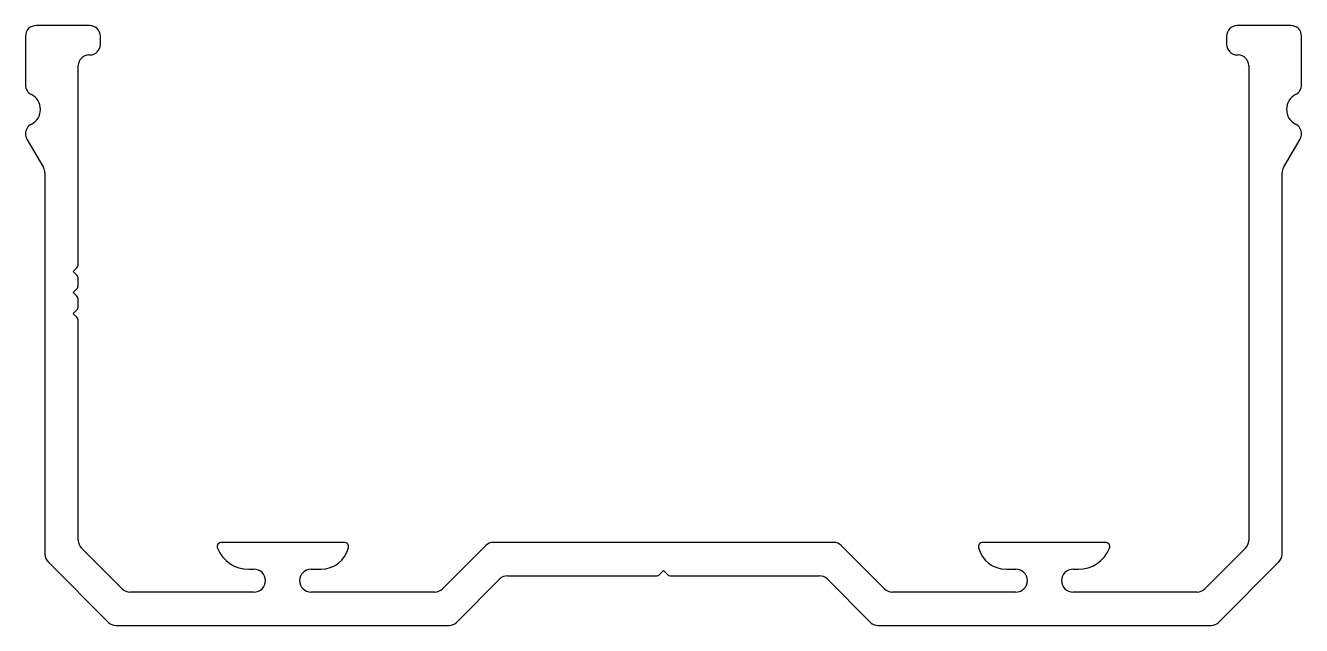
# Model space of a CAD drawing. Extents: x -30.3 to 30.4, y 1.3 to 29.8.
import ezdxf

# ---------------------------------------------------------------- set-up
doc = ezdxf.new("R2010")
doc.units = 0
doc.layers.get('0').update_dxf_attribs({"linetype": 'CONTINUOUS'})

msp = doc.modelspace()

# ---------------------------------------------------------------- linework, layer by layer
for p, q in [((-27.278, 29.836), (-29.825, 29.836)), ((29.865, 29.836), (27.318, 29.836)), ((-30.333, 29.328), (-30.333, 27.004)), ((-26.77, 28.947), (-26.77, 29.328)), ((26.81, 29.328), (26.81, 28.947)), ((30.373, 27.004), (30.373, 29.328)), ((-27.823, 18.489), (-27.823, 27.931)), ((-27.315, 28.439), (-27.278, 28.439)), ((27.318, 28.439), (27.355, 28.439)), ((27.863, 27.931), (27.863, 5.342)), ((-30.265, 24.438), (-29.479, 23.076)), ((29.519, 23.076), (30.305, 24.438)), ((-29.411, 22.822), (-29.411, 4.684)), ((29.451, 4.684), (29.451, 22.822)), ((-28.068, 18.142), (-27.896, 18.313)), ((-27.896, 17.959), (-28.068, 18.13)), ((-27.823, 17.489), (-27.823, 17.782)), ((-28.068, 17.142), (-27.896, 17.313)), ((-27.896, 16.959), (-28.068, 17.13)), ((-27.823, 16.49), (-27.823, 16.782)), ((-28.068, 16.142), (-27.896, 16.313)), ((-27.896, 15.959), (-28.068, 16.13)), ((-27.823, 5.342), (-27.823, 15.782)), ((-25.727, 3.035), (-27.674, 4.983)), ((-15.165, 5.249), (-21.008, 5.249)), ((-8.435, 5.1), (-10.499, 3.035)), ((8.116, 5.249), (-8.076, 5.249)), ((10.539, 3.035), (8.475, 5.1)), ((21.048, 5.249), (15.205, 5.249)), ((27.714, 4.983), (25.767, 3.035)), ((-29.262, 4.325), (-26.385, 1.448)), ((26.424, 1.448), (29.302, 4.325)), ((-19.705, 3.979), (-19.463, 3.979)), ((-16.745, 3.979), (-16.275, 3.979)), ((-7.4, 3.661), (-0.318, 3.661)), ((-0.175, 3.721), (0.02, 3.915)), ((0.02, 3.915), (0.214, 3.721)), ((0.358, 3.661), (7.44, 3.661)), ((16.315, 3.979), (16.785, 3.979)), ((19.503, 3.979), (19.745, 3.979)), ((-9.824, 1.448), (-7.759, 3.512)), ((7.799, 3.512), (9.864, 1.448)), ((-19.463, 2.887), (-25.368, 2.887)), ((-10.859, 2.887), (-16.745, 2.887)), ((16.785, 2.887), (10.899, 2.887)), ((25.408, 2.887), (19.503, 2.887)), ((-26.025, 1.299), (-10.183, 1.299)), ((10.223, 1.299), (26.065, 1.299))]:
    msp.add_line(p, q)
for centre, radius, start, end in [((-29.825, 29.328), 0.508, 89.99996, 180.00004), ((-27.278, 29.328), 0.508, 360, 90), ((27.318, 29.328), 0.508, 90, 180), ((29.865, 29.328), 0.508, 359.99996, 90.00004), ((-27.278, 28.947), 0.508, 270, 0), ((27.318, 28.947), 0.508, 180, 270), ((-27.315, 27.931), 0.508, 90, 180), ((27.355, 27.931), 0.508, 0, 90), ((-29.825, 27.004), 0.508, 180, 243.19354), ((29.865, 27.004), 0.508, 296.80646, 360), ((-30.409, 25.848), 0.787, 0, 63.19354), ((30.449, 25.848), 0.787, 116.80646, 180), ((-30.409, 25.848), 0.787, 296.80646, 0), ((30.449, 25.848), 0.787, 180, 243.19354), ((-29.825, 24.692), 0.508, 116.80646, 180), ((29.865, 24.692), 0.508, 0, 63.19354), ((-29.825, 24.692), 0.508, 180, 210), ((29.865, 24.692), 0.508, 330, 360), ((-29.919, 22.822), 0.508, 360, 30), ((29.959, 22.822), 0.508, 150, 180), ((-28.073, 18.489), 0.25, 315, 360), ((-28.062, 18.136), 0.008, 135, 225), ((-28.073, 17.782), 0.25, 0, 45), ((-28.062, 17.136), 0.008, 135, 225), ((-28.073, 17.489), 0.25, 315, 0), ((-28.073, 16.782), 0.25, 0, 45), ((-28.073, 16.49), 0.25, 315, 360), ((-28.062, 16.136), 0.008, 135, 225), ((-28.073, 15.782), 0.25, 0, 45), ((-27.315, 5.342), 0.508, 180.0007, 225.00062), ((-21.008, 5.046), 0.203, 90, 201.71978), ((-19.734, 5.553), 1.575, 201.71978, 271.05998), ((-16.275, 5.326), 1.348, 269.99973, 345.79357), ((-15.165, 5.046), 0.203, 345.79357, 90), ((-8.076, 4.741), 0.508, 90, 135), ((8.116, 4.741), 0.508, 45, 90), ((15.205, 5.046), 0.203, 90, 194.20643), ((16.315, 5.326), 1.348, 194.20643, 270.00027), ((19.774, 5.553), 1.575, 268.94002, 338.28022), ((21.048, 5.046), 0.203, 338.28022, 90), ((27.355, 5.342), 0.508, 314.99938, 359.9993), ((-28.903, 4.684), 0.508, 179.99927, 224.99919), ((28.943, 4.684), 0.508, 315.00081, 0.00073), ((-19.463, 3.433), 0.546, 270, 90), ((-16.745, 3.433), 0.546, 90, 270), ((-7.4, 3.153), 0.508, 90, 135.00062), ((-0.318, 3.864), 0.203, 270, 314.99595), ((0.358, 3.864), 0.203, 225, 270), ((7.44, 3.153), 0.508, 44.99938, 89.9993), ((16.785, 3.433), 0.546, 0, 90), ((19.503, 3.433), 0.546, 90, 180), ((-25.368, 3.395), 0.508, 224.99938, 269.9993), ((-10.859, 3.395), 0.508, 270, 315), ((10.899, 3.395), 0.508, 225, 270), ((16.785, 3.433), 0.546, 270, 360), ((19.503, 3.433), 0.546, 180, 270), ((25.408, 3.395), 0.508, 270.0007, 315.00062), ((-26.025, 1.807), 0.508, 224.99938, 269.9993), ((-10.183, 1.807), 0.508, 270.0007, 315.00062), ((10.223, 1.807), 0.508, 224.99938, 269.9993), ((26.065, 1.807), 0.508, 270.0007, 315.00062)]:
    msp.add_arc(centre, radius, start, end)

doc.saveas('drawing.dxf')
